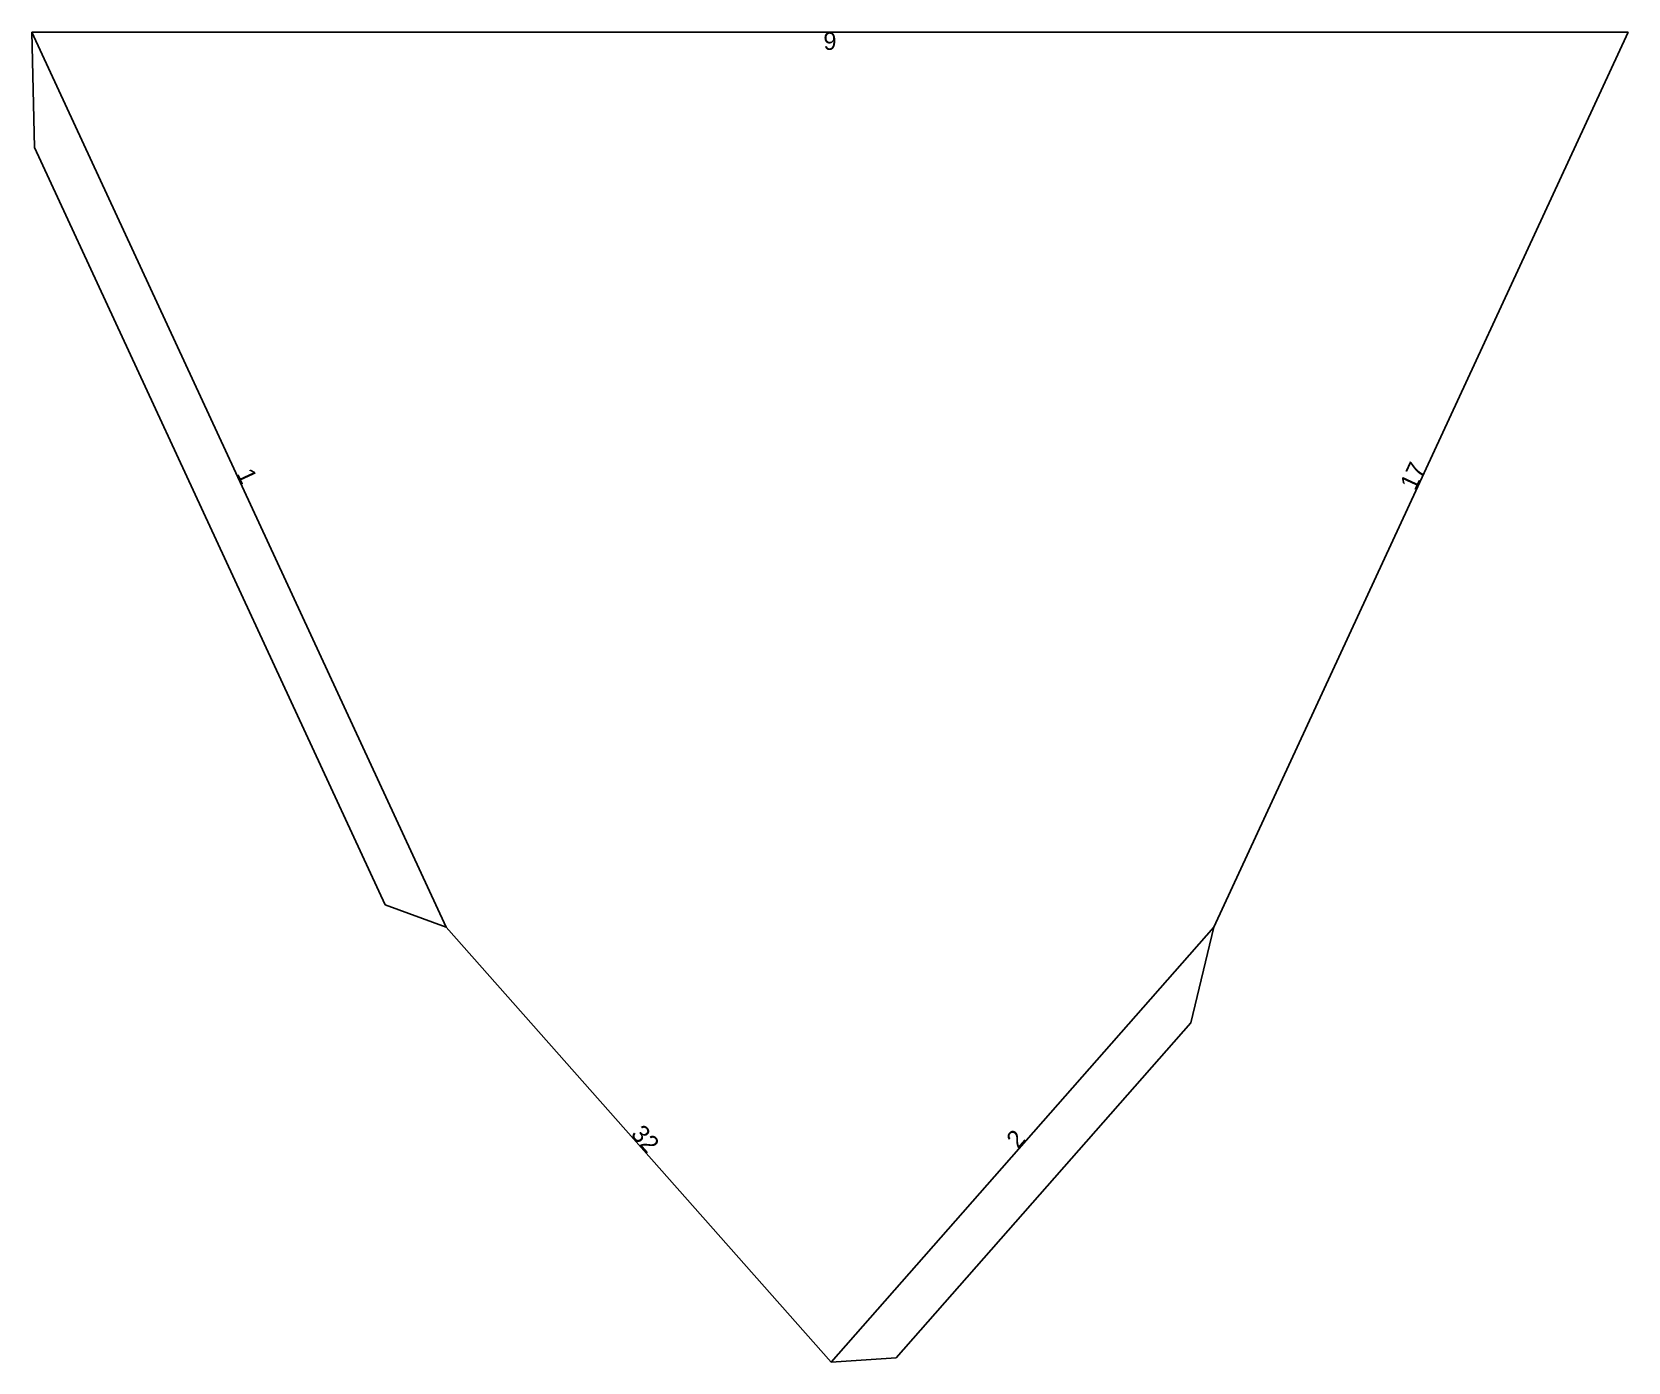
# Model space of a CAD drawing. Extents: x 1489 to 1663, y 57 to 202.
import ezdxf
from ezdxf.enums import TextEntityAlignment as Align

# ---------------------------------------------------------------- set-up
doc = ezdxf.new("R2010")
doc.units = 0

msp = doc.modelspace()

# ---------------------------------------------------------------- linework, layer by layer
at = {"layer": 'CutLine', "color": 8, "linetype": 'CONTINUOUS'}
for p, q in [((1489.027676, 201.979052), (1489.313429, 189.465486)), ((1662.511516, 201.979052), (1489.027676, 201.979052)), ((1617.474456, 104.744953), (1662.511516, 201.979052)), ((1489.313429, 189.465486), (1527.426344, 107.180474)), ((1527.426344, 107.180474), (1534.064735, 104.744953)), ((1534.064735, 104.744953), (1575.89122, 57.484756)), ((1614.989672, 94.351799), (1617.474456, 104.744953)), ((1582.947896, 57.935667), (1614.989672, 94.351799)), ((1575.89122, 57.484756), (1582.947896, 57.935667))]:
    msp.add_line(p, q, dxfattribs=at)
at = {"layer": 'MountainLine', "color": 5, "linetype": 'CONTINUOUS'}
for p, q in [((1489.027676, 201.979052), (1534.064735, 104.744953)), ((1575.89122, 57.484756), (1617.474456, 104.744953))]:
    msp.add_line(p, q, dxfattribs=at)

# ---------------------------------------------------------------- texts
at = {"layer": 'Edge ID'}
for s, rotation, p in [('6', 180, (1575.769596, 201.979052)), ('1', -65.147289, (1511.546205, 153.362003)), ('17', 65.147289, (1639.992986, 153.362003)), ('32', -48.490349, (1554.977978, 81.114855)), ('2', 48.656143, (1596.682838, 81.114855))]:
    msp.add_text(s, height=1.92, rotation=rotation, dxfattribs=at).set_placement(p, align=Align.CENTER)

doc.saveas('drawing.dxf')
